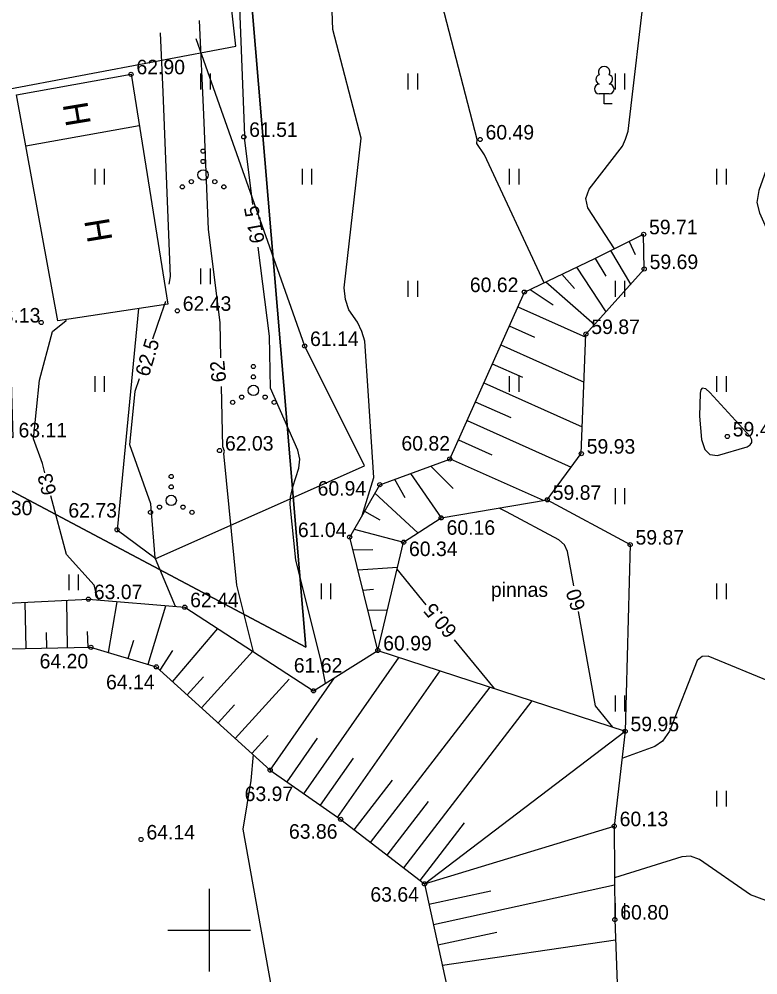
# Model space of a CAD drawing. Extents: x 641099 to 641614, y 6453870 to 6454751.
# Drawn here: x 641340.83 to 641376.47, y 6454197.84 to 6454243.93 of the extents above; entities that cross this region are included whole.
import ezdxf

# ---------------------------------------------------------------- set-up
doc = ezdxf.new("R2010")
doc.units = 0
for name, color, linetype in [('HALJASTUS', 7, 'Continuous'), ('HOONE', 7, 'Continuous'), ('HOONEDET', 7, 'Continuous'), ('HORISONTAAL-EH2000', 7, 'Continuous'), ('KORGUS-EH2000', 7, 'Continuous'), ('MOOTPIIR', 7, 'Continuous'), ('PIIR', 7, 'Continuous'), ('PUU', 7, 'Continuous'), ('RELJEEF', 7, 'Continuous'), ('VORK', 7, 'Continuous')]:
    doc.layers.add(name, color=color, linetype=linetype)

msp = doc.modelspace()

# ---------------------------------------------------------------- linework, layer by layer
at = {"layer": 'HALJASTUS'}
for p, q in [((641349.589, 6454241.308), (641349.589, 6454240.547)), ((641350.044, 6454241.308), (641350.044, 6454240.547)), ((641359.589, 6454241.308), (641359.589, 6454240.547)), ((641360.044, 6454241.308), (641360.044, 6454240.547)), ((641369.589, 6454241.308), (641369.589, 6454240.547)), ((641370.044, 6454241.308), (641370.044, 6454240.547)), ((641344.481, 6454236.721), (641344.481, 6454235.96)), ((641344.936, 6454236.721), (641344.936, 6454235.96)), ((641354.481, 6454236.721), (641354.481, 6454235.96)), ((641354.936, 6454236.721), (641354.936, 6454235.96)), ((641364.481, 6454236.721), (641364.481, 6454235.96)), ((641364.936, 6454236.721), (641364.936, 6454235.96)), ((641374.481, 6454236.721), (641374.481, 6454235.96)), ((641374.936, 6454236.721), (641374.936, 6454235.96)), ((641349.589, 6454231.912), (641349.589, 6454231.151)), ((641350.044, 6454231.912), (641350.044, 6454231.151)), ((641359.589, 6454231.308), (641359.589, 6454230.547)), ((641360.044, 6454231.308), (641360.044, 6454230.547)), ((641369.589, 6454231.308), (641369.589, 6454230.547)), ((641370.044, 6454231.308), (641370.044, 6454230.547)), ((641344.481, 6454226.721), (641344.481, 6454225.96)), ((641344.936, 6454226.721), (641344.936, 6454225.96)), ((641364.481, 6454226.721), (641364.481, 6454225.96)), ((641364.936, 6454226.721), (641364.936, 6454225.96)), ((641374.481, 6454226.721), (641374.481, 6454225.96)), ((641374.936, 6454226.721), (641374.936, 6454225.96)), ((641369.589, 6454221.308), (641369.589, 6454220.547)), ((641370.044, 6454221.308), (641370.044, 6454220.547)), ((641343.232, 6454217.157), (641343.232, 6454216.396)), ((641343.687, 6454217.157), (641343.687, 6454216.396)), ((641355.404, 6454216.721), (641355.404, 6454215.96)), ((641355.859, 6454216.721), (641355.859, 6454215.96)), ((641374.481, 6454216.721), (641374.481, 6454215.96)), ((641374.936, 6454216.721), (641374.936, 6454215.96)), ((641369.589, 6454211.308), (641369.589, 6454210.547)), ((641370.044, 6454211.308), (641370.044, 6454210.547)), ((641374.481, 6454206.721), (641374.481, 6454205.96)), ((641374.936, 6454206.721), (641374.936, 6454205.96)), ((641369.589, 6454201.308), (641369.589, 6454200.547)), ((641370.044, 6454201.308), (641370.044, 6454200.547))]:
    msp.add_line(p, q, dxfattribs=at)
for points in [[(641346.591, 6454229.975), (641345.559, 6454219.309), (641347.432, 6454217.924), (641357.501, 6454222.386), (641354.609, 6454228.17), (641349.367, 6454242.99)], [(641366.313, 6454220.755), (641370.309, 6454218.594), (641370.066, 6454209.592)]]:
    msp.add_lwpolyline(points, dxfattribs=at)
for centre, radius in [((641349.708, 6454237.57), 0.1), ((641349.708, 6454237.07), 0.1), ((641349.708, 6454236.42), 0.25), ((641348.708, 6454235.845), 0.1), ((641349.143, 6454236.095), 0.1), ((641350.273, 6454236.095), 0.1), ((641350.708, 6454235.845), 0.1), ((641352.136, 6454227.181), 0.1), ((641352.136, 6454226.681), 0.1), ((641352.136, 6454226.031), 0.25), ((641351.571, 6454225.706), 0.1), ((641352.701, 6454225.706), 0.1), ((641351.136, 6454225.456), 0.1), ((641353.136, 6454225.456), 0.1), ((641348.171, 6454221.876), 0.1), ((641348.171, 6454221.376), 0.1), ((641348.171, 6454220.726), 0.25), ((641347.606, 6454220.401), 0.1), ((641348.736, 6454220.401), 0.1), ((641347.171, 6454220.151), 0.1), ((641349.171, 6454220.151), 0.1)]:
    msp.add_circle(centre, radius, dxfattribs=at)
at = {"layer": 'HOONE'}
msp.add_lwpolyline([(641342.695, 6454229.385), (641340.713, 6454240.287), (641346.233, 6454241.273), (641348.012, 6454230.191)], close=True, dxfattribs=at)
at = {"layer": 'HOONEDET'}
msp.add_line((641341.162, 6454237.816), (641346.628, 6454238.81), dxfattribs=at)
at = {"layer": 'HORISONTAAL-EH2000'}
for points in [[(641388.422, 6454263.243), (641388.539, 6454258.431), (641388.4, 6454257.968), (641388.211, 6454257.555), (641383.351, 6454253.016), (641379.84, 6454251.107), (641379.505, 6454250.794), (641379.309, 6454250.253), (641377.595, 6454239.48), (641377.287, 6454237.832), (641376.523, 6454235.662), (641376.423, 6454235.095), (641376.544, 6454234.598), (641379.046, 6454228.964), (641379.139, 6454228.872), (641379.269, 6454228.805), (641379.439, 6454228.822), (641379.58, 6454228.89), (641385.37, 6454232.968), (641393.32, 6454233.214), (641401.037, 6454229.408), (641402.626, 6454229.178)], [(641369.559, 6454232.864), (641368.276, 6454234.835), (641368.179, 6454235.283), (641368.331, 6454235.733), (641369.934, 6454237.813), (641370.09, 6454238.143), (641370.209, 6454238.538), (641371.073, 6454245.819), (641371.045, 6454246.085), (641370.98, 6454246.267), (641366.618, 6454252.615), (641365.987, 6454258.595)], [(641352.108, 6454234.991), (641351.719, 6454238.09), (641351.738, 6454238.255), (641351.722, 6454238.317), (641351.167, 6454252.754), (641351.155, 6454253.019), (641350.867, 6454253.358), (641349.029, 6454257.182)], [(641366.156, 6454231.224), (641363.289, 6454237.387), (641362.906, 6454237.931), (641362.929, 6454238.131), (641360.227, 6454248.566), (641360.073, 6454252.578), (641359.872, 6454257.004)], [(641357.379, 6454219.995), (641357.947, 6454221.835), (641357.695, 6454225.766), (641357.504, 6454228.396), (641357.37, 6454228.872), (641357.155, 6454229.32), (641356.731, 6454229.922), (641356.58, 6454230.407), (641356.517, 6454230.977), (641357.333, 6454238.193), (641355.975, 6454243.442), (641355.873, 6454246.095)], [(641350.564, 6454227.605), (641350.528, 6454229.298), (641349.964, 6454233.785), (641349.737, 6454239.329), (641349.532, 6454243.864)], [(641348.072, 6454231.158), (641348.144, 6454231.521), (641347.779, 6454240.415), (641347.65, 6454243.277)], [(641355.612, 6454211.904), (641355.389, 6454213.04), (641354.175, 6454217.848), (641353.915, 6454220.526), (641353.93, 6454220.884), (641354.043, 6454221.386), (641354.334, 6454222.284), (641354.371, 6454222.707), (641354.277, 6454223.148), (641352.959, 6454226.144), (641352.906, 6454228.641), (641352.367, 6454232.932)], [(641347.286, 6454228.509), (641347.686, 6454229.692), (641347.912, 6454230.334)], [(641342.076, 6454222.058), (641341.955, 6454222.511), (641341.53, 6454223.7), (641341.821, 6454226.528), (641342.437, 6454228.863), (641343.101, 6454229.406), (641343.109, 6454229.461)], [(641348.381, 6454215.611), (641347.409, 6454217.91), (641347.4, 6454217.948), (641347.186, 6454220.566), (641346.169, 6454223.404), (641346.437, 6454226), (641346.644, 6454226.611)], [(641352.142, 6454213.421), (641351.329, 6454216.638), (641350.712, 6454222.989), (641350.749, 6454223.102), (641350.655, 6454223.315), (641350.593, 6454226.217)], [(641373.779, 6454226.143), (641373.713, 6454226.057), (641373.694, 6454225.898), (641373.649, 6454224.786), (641373.752, 6454223.662), (641373.917, 6454223.183), (641374.151, 6454222.932), (641374.517, 6454222.897), (641375.962, 6454223.313), (641376.105, 6454223.399), (641376.184, 6454223.518), (641376.18, 6454223.644), (641376.095, 6454223.799), (641374.147, 6454225.924), (641373.956, 6454226.109), (641373.779, 6454226.143)], [(641344.68, 6454215.92), (641344.564, 6454216.195), (641344.454, 6454216.633), (641343.126, 6454218.108), (641342.37, 6454220.952)], [(641367.591, 6454216.606), (641367.293, 6454218.26), (641367.135, 6454218.581), (641366.871, 6454218.817), (641364.337, 6454220.172), (641363.988, 6454220.358)], [(641360.471, 6454215.685), (641359.07, 6454217.404)], [(641369.472, 6454209.786), (641368.634, 6454210.814), (641367.813, 6454215.372)], [(641363.759, 6454211.652), (641361.841, 6454214.005)], [(641380.895, 6454213.123), (641378.164, 6454211.925), (641377.703, 6454211.823), (641377.278, 6454211.898), (641374.076, 6454213.218), (641373.779, 6454213.191), (641373.541, 6454213.01), (641372.203, 6454209.596), (641371.875, 6454209.109), (641371.501, 6454208.852), (641369.915, 6454208.277)], [(641352.121, 6454208.463), (641352.016, 6454207.22), (641351.618, 6454204.867), (641353.369, 6454195.21), (641353.168, 6454192.397), (641353.025, 6454191.795), (641352.164, 6454189.84), (641349.458, 6454186.954)], [(641390.622, 6454194.81), (641390.732, 6454195.959), (641389.26, 6454199.836), (641389.022, 6454200.093), (641388.656, 6454200.222), (641381.074, 6454199.866), (641376.116, 6454201.7), (641373.659, 6454203.402), (641373.225, 6454203.561), (641372.8, 6454203.531), (641369.558, 6454202.517)]]:
    msp.add_lwpolyline(points, dxfattribs=at)
at = {"layer": 'KORGUS-EH2000'}
for centre in [(641346.233, 6454241.273), (641351.671, 6454238.256), (641363.074, 6454238.129), (641370.96, 6454233.559), (641370.989, 6454231.882), (641365.206, 6454230.771), (641348.468, 6454229.867), (641341.899, 6454229.303), (641368.176, 6454228.748), (641354.609, 6454228.17), (641374.999, 6454223.809), (641350.503, 6454223.128), (641367.953, 6454222.979), (641361.607, 6454222.719), (641358.234, 6454221.48), (641366.313, 6454220.755), (641361.194, 6454219.882), (641345.559, 6454219.309), (641356.781, 6454218.956), (641359.381, 6454218.709), (641370.309, 6454218.594), (641344.177, 6454215.962), (641348.825, 6454215.574), (641344.296, 6454213.637), (641358.137, 6454213.489), (641347.451, 6454212.696), (641355.036, 6454211.542), (641370.066, 6454209.592), (641352.943, 6454207.718), (641356.348, 6454205.342), (641369.542, 6454205.014), (641346.717, 6454204.374), (641360.388, 6454202.231), (641369.571, 6454200.511)]:
    msp.add_circle(centre, 0.1, dxfattribs=at)
at = {"layer": 'MOOTPIIR'}
msp.add_lwpolyline([(641396.779, 6454158.917), (641362.27, 6454160.432), (641352.188, 6454161.188), (641342.257, 6454163.793), (641340.174, 6454164.25), (641333.279, 6454164.297), (641325.465, 6454175.299), (641317.973, 6454190.759), (641308.239, 6454215.669), (641298.966, 6454225.28), (641295.618, 6454226.722), (641292.506, 6454230.492), (641295.229, 6454237.292), (641294.96, 6454247.416), (641298.913, 6454247.21), (641328.379, 6454231.412), (641340.546, 6454223.763), (641340.047, 6454240.51), (641351.292, 6454242.623), (641347.125, 6454280.16)], dxfattribs=at)
at = {"layer": 'PIIR'}
for points in [[(641348.14, 6454291.29), (641367.8, 6454297.97), (641430.99, 6454297.97), (641431.57, 6454271.54), (641393.05, 6454166.1), (641337.74, 6454174.84), (641313.62, 6454220.11), (641302.23, 6454241.46), (641354.66, 6454213.64)], [(641348.14, 6454291.29), (641354.66, 6454213.64), (641302.23, 6454241.46), (641310.07, 6454280.03)]]:
    msp.add_lwpolyline(points, close=True, dxfattribs=at)
at = {"layer": 'PUU'}
for p, q in [((641369.298, 6454240.329), (641368.818, 6454240.329)), ((641369.058, 6454239.854), (641369.058, 6454240.329)), ((641369.438, 6454239.854), (641369.058, 6454239.854))]:
    msp.add_line(p, q, dxfattribs=at)
for centre, radius, start, end in [((641369.058, 6454241.374), 0.277, 332.5799, 207.4201), ((641368.888, 6454241.027), 0.233, 109.0217, 253.1415), ((641369.228, 6454241.027), 0.233, 286.8508, 70.9859), ((641368.821, 6454240.566), 0.238, 90.0016, 269.3953), ((641369.295, 6454240.566), 0.238, 270.6047, 89.9984)]:
    msp.add_arc(centre, radius, start, end, dxfattribs=at)
at = {"layer": 'RELJEEF'}
for p, q in [((641370.258, 6454233.211), (641370.558, 6454232.591)), ((641369.368, 6454232.781), (641370.327, 6454231.145)), ((641368.618, 6454232.397), (641369.134, 6454231.534)), ((641367.723, 6454231.971), (641369.144, 6454229.826)), ((641367.014, 6454231.633), (641367.622, 6454230.938)), ((641365.48, 6454230.9), (641366.602, 6454230.154)), ((641366.244, 6454231.266), (641368.592, 6454229.212)), ((641364.89, 6454230.06), (641368.17, 6454228.59)), ((641364.48, 6454229.14), (641365.7, 6454228.6)), ((641364.07, 6454228.23), (641368.09, 6454226.43)), ((641363.66, 6454227.31), (641365.12, 6454226.66)), ((641363.25, 6454226.39), (641368, 6454224.27)), ((641362.84, 6454225.48), (641364.55, 6454224.72)), ((641362.44, 6454224.57), (641367.46, 6454222.32)), ((641362.03, 6454223.65), (641363.64, 6454222.93)), ((641361.62, 6454222.73), (641366.11, 6454220.73)), ((641360.69, 6454222.38), (641361.776, 6454221.295)), ((641358.949, 6454221.743), (641359.445, 6454220.861)), ((641359.72, 6454222.03), (641361.194, 6454219.882)), ((641358, 6454221.07), (641360.074, 6454219.158)), ((641357.5, 6454220.21), (641358.24, 6454219.78)), ((641357, 6454219.34), (641359.381, 6454218.709)), ((641356.93, 6454218.34), (641357.897, 6454218.352)), ((641357.17, 6454217.37), (641359.093, 6454217.499)), ((641357.42, 6454216.4), (641357.928, 6454216.437)), ((641341.17, 6454213.58), (641341.12, 6454215.81)), ((641343.17, 6454213.63), (641343.13, 6454215.91)), ((641345.14, 6454213.39), (641345.56, 6454215.84)), ((641347.06, 6454212.82), (641347.91, 6454215.64)), ((641357.66, 6454215.43), (641358.604, 6454215.448)), ((641342.17, 6454213.6), (641342.16, 6454214.35)), ((641344.16, 6454213.64), (641344.14, 6454214.41)), ((641348.24, 6454211.98), (641350.42, 6454214.54)), ((641357.9, 6454214.46), (641358.064, 6454214.465)), ((641346.09, 6454213.11), (641346.36, 6454213.98)), ((641347.64, 6454212.53), (641348.25, 6454213.49)), ((641349.63, 6454210.72), (641352.1, 6454213.45)), ((641354.57, 6454206.58), (641359.16, 6454213.16)), ((641356.2, 6454205.44), (641361.14, 6454212.51)), ((641349.73, 6454212.22), (641348.94, 6454211.35)), ((641351.26, 6454209.24), (641353.86, 6454212.11)), ((641352.94, 6454207.72), (641356.05, 6454212.17)), ((641357.79, 6454204.23), (641363.56, 6454211.72)), ((641359.39, 6454203), (641365.58, 6454211.06)), ((641351.22, 6454210.87), (641350.43, 6454210)), ((641352.85, 6454209.39), (641352.06, 6454208.52)), ((641353.76, 6454207.15), (641355.23, 6454209.26)), ((641360.39, 6454202.23), (641370.07, 6454209.59)), ((641355.38, 6454206.02), (641356.97, 6454208.29)), ((641357, 6454204.84), (641358.85, 6454207.24)), ((641358.59, 6454203.62), (641360.58, 6454206.21)), ((641360.18, 6454202.39), (641362.32, 6454205.17)), ((641360.39, 6454202.23), (641369.542, 6454205.014)), ((641360.6, 6454201.25), (641363.59, 6454201.9)), ((641360.82, 6454200.27), (641369.56, 6454202.18)), ((641361.03, 6454199.29), (641363.88, 6454199.91)), ((641361.25, 6454198.31), (641369.605, 6454199.527))]:
    msp.add_line(p, q, dxfattribs=at)
for points in [[(641358.137, 6454213.489), (641356.781, 6454218.956), (641358.234, 6454221.48), (641361.607, 6454222.719), (641365.206, 6454230.771), (641368.605, 6454232.391), (641370.96, 6454233.559)], [(641358.137, 6454213.489), (641359.381, 6454218.709), (641361.194, 6454219.882), (641366.313, 6454220.755), (641367.953, 6454222.979), (641368.176, 6454228.748), (641370.989, 6454231.882), (641370.96, 6454233.559)], [(641337.982, 6454215.657), (641344.177, 6454215.962), (641348.825, 6454215.574), (641355.036, 6454211.542), (641358.137, 6454213.489), (641370.066, 6454209.592), (641369.542, 6454205.014), (641369.571, 6454200.511), (641369.694, 6454196.975), (641369.694, 6454190.569), (641370.612, 6454182.389), (641370.666, 6454174.483), (641368.908, 6454168.637)], [(641337.164, 6454213.498), (641344.276, 6454213.64), (641347.451, 6454212.696), (641352.943, 6454207.718), (641356.348, 6454205.342), (641360.388, 6454202.231), (641361.657, 6454196.41), (641361.709, 6454187.954), (641361.077, 6454180.976), (641360.032, 6454168.734)]]:
    msp.add_lwpolyline(points, dxfattribs=at)
at = {"layer": 'VORK'}
for p, q in [((641350, 6454202), (641350, 6454198)), ((641348, 6454200), (641352, 6454200))]:
    msp.add_line(p, q, dxfattribs=at)

# ---------------------------------------------------------------- texts
at = {"layer": 'HALJASTUS'}
msp.add_text('pinnas', height=0.7, dxfattribs=at).set_placement((641363.591, 6454216.072))
at = {"layer": 'HOONEDET'}
for p in [(641342.93, 6454239.83), (641343.968, 6454234.225)]:
    msp.add_text('H', height=1.2, rotation=279.3872, dxfattribs=at).set_placement(p)
at = {"layer": 'HORISONTAAL-EH2000'}
for s, rotation, p in [('61.5', 100.2661, (641352.686, 6454233.189)), ('62.5', 73.2264, (641347.087, 6454226.65)), ('62', 95.3066, (641350.826, 6454226.455)), ('63', 104.6487, (641342.645, 6454221.077)), ('60', 107.6666, (641368.169, 6454215.536)), ('60.5', 130.5851, (641362.004, 6454214.463))]:
    msp.add_text(s, height=0.7, rotation=rotation, dxfattribs=at).set_placement(p)
at = {"layer": 'KORGUS-EH2000'}
for s, p in [(' 62.90', (641346.233, 6454241.273)), (' 61.51', (641351.671, 6454238.256)), (' 60.49', (641363.074, 6454238.129)), (' 59.71', (641370.96, 6454233.559)), (' 59.69', (641370.989, 6454231.882)), (' 60.62', (641362.317, 6454230.771)), (' 62.43', (641348.468, 6454229.867)), ('63.13 ', (641339.519, 6454229.303)), (' 59.87', (641368.176, 6454228.748)), (' 61.14', (641354.609, 6454228.17)), (' 63.11', (641340.546, 6454223.763)), (' 59.41', (641374.999, 6454223.809)), (' 62.03', (641350.503, 6454223.128)), (' 60.82', (641359.016, 6454223.129)), (' 59.93', (641367.953, 6454222.979)), (' 60.94', (641354.972, 6454220.954)), (' 59.87', (641366.313, 6454220.755)), (' 63.30', (641338.873, 6454220.011)), (' 62.73', (641342.95, 6454219.896)), (' 61.04', (641354.023, 6454218.956)), (' 60.16', (641361.194, 6454219.067)), (' 59.87', (641370.309, 6454218.594)), (' 60.34', (641359.381, 6454218.041)), (' 63.07', (641344.177, 6454215.962)), (' 62.44', (641348.825, 6454215.574)), (' 60.99', (641358.137, 6454213.489)), (' 64.20', (641341.562, 6454212.623)), (' 61.62', (641353.825, 6454212.421)), (' 64.14', (641344.767, 6454211.614)), (' 59.95', (641370.066, 6454209.592)), (' 63.97', (641351.452, 6454206.226)), (' 60.13', (641369.542, 6454205.014)), (' 64.14', (641346.717, 6454204.374)), (' 63.86', (641353.59, 6454204.41)), (' 63.64', (641357.518, 6454201.373)), (' 60.80', (641369.571, 6454200.511))]:
    msp.add_text(s, height=0.7, dxfattribs=at).set_placement(p)

doc.saveas('drawing.dxf')
